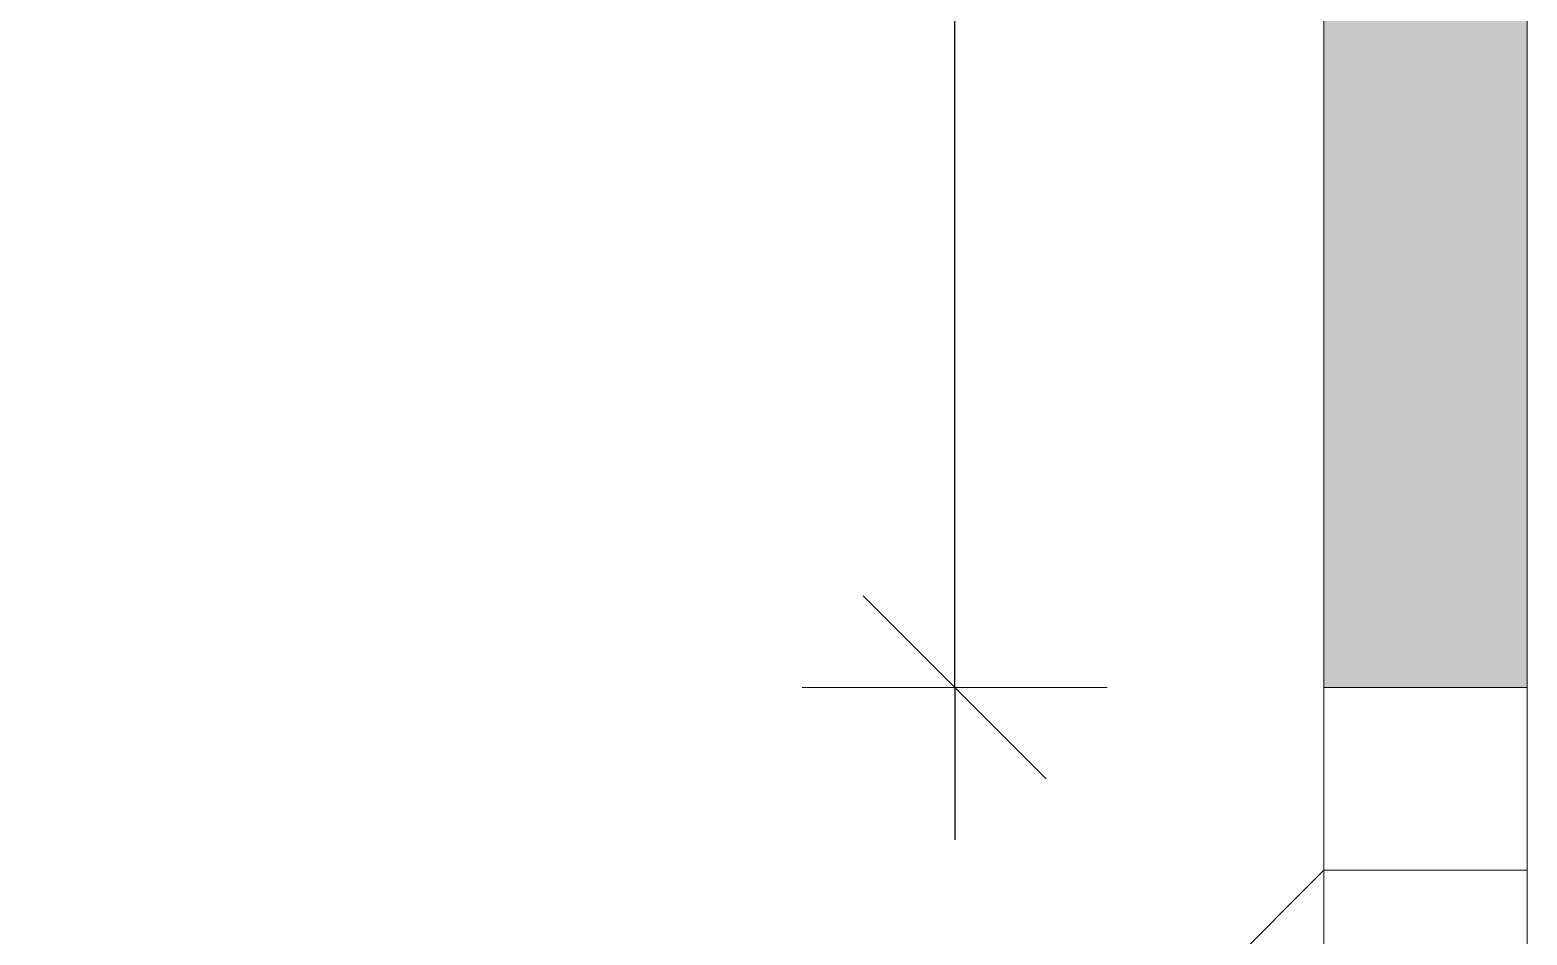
# Model space of a CAD drawing. Header units: millimetres. Extents: x 0 to 59350, y 0 to 29700.
# Drawn here: x 18062.2 to 18430.4, y 18432.2 to 18654.9 of the extents above; entities that cross this region are included whole.
import ezdxf

# ---------------------------------------------------------------- set-up
doc = ezdxf.new("R2010")
doc.units = ezdxf.units.MM
doc.linetypes.add('PUNKT2_S9', pattern=[1, 0, -1])
doc.layers.add('Standard', color=7, linetype='Continuous', lineweight=25)

msp = doc.modelspace()

# ---------------------------------------------------------------- hatches: boundary and pattern name
at = {"layer": 'Standard', "linetype": 'PUNKT2_S9', "lineweight": 18}
h = msp.add_hatch(color=59, dxfattribs=at)
h.paths.add_polyline_path([(18430.41, 15643.12), (18430.41, 16413.12), (18380.41, 16413.12), (18380.41, 15643.12)])
h.paths.add_polyline_path([(18430.41, 17168.12), (18430.41, 17953.12), (18380.41, 17953.12), (18380.41, 17168.12)])
h.paths.add_polyline_path([(18380.41, 18988.12), (18380.41, 18493.12), (18430.41, 18493.12), (18430.41, 18988.12)])
h.paths.add_polyline_path([(18380.41, 16898.12), (18380.41, 16683.12), (18430.41, 16683.12), (18430.41, 16898.12)])

# ---------------------------------------------------------------- linework, layer by layer
at = {"layer": 'Standard', "color": 7, "linetype": 'Continuous', "lineweight": -3}
for q in [(18289.65, 19038.12), (18289.65, 18455.62)]:
    msp.add_line((18289.65, 18493.12), q, dxfattribs=at)
at = {"layer": 'Standard', "color": 36, "linetype": 'Continuous', "lineweight": 18}
for p, q in [((18380.41, 18988.12), (18380.41, 18493.12)), ((18430.41, 18493.12), (18430.41, 18988.12)), ((18430.41, 18493.12), (18380.41, 18493.12))]:
    msp.add_line(p, q, dxfattribs=at)
at = {"layer": 'Standard', "color": 7, "linetype": 'Continuous', "lineweight": 18}
for p, q in [((18312.15, 18470.62), (18267.15, 18515.62)), ((18289.65, 18493.12), (18252.15, 18493.12)), ((18289.65, 18493.12), (18327.15, 18493.12))]:
    msp.add_line(p, q, dxfattribs=at)
at = {"layer": 'Standard', "color": 2, "linetype": 'Continuous', "lineweight": 18}
for p, q in [((18380.41, 18493.12), (18380.41, 18448.12)), ((18430.41, 18493.12), (18380.41, 18493.12)), ((18380.41, 18493.12), (18380.41, 17953.12)), ((18430.41, 18448.12), (18430.41, 18493.12)), ((18430.41, 18493.12), (18430.41, 17953.12)), ((18380.41, 18448.12), (18430.41, 18448.12))]:
    msp.add_line(p, q, dxfattribs=at)
at = {"layer": 'Standard', "color": 5, "linetype": 'Continuous', "lineweight": -3}
msp.add_line((18380.41, 18448.12), (18062.21, 18129.92), dxfattribs=at)

doc.saveas('drawing.dxf')
